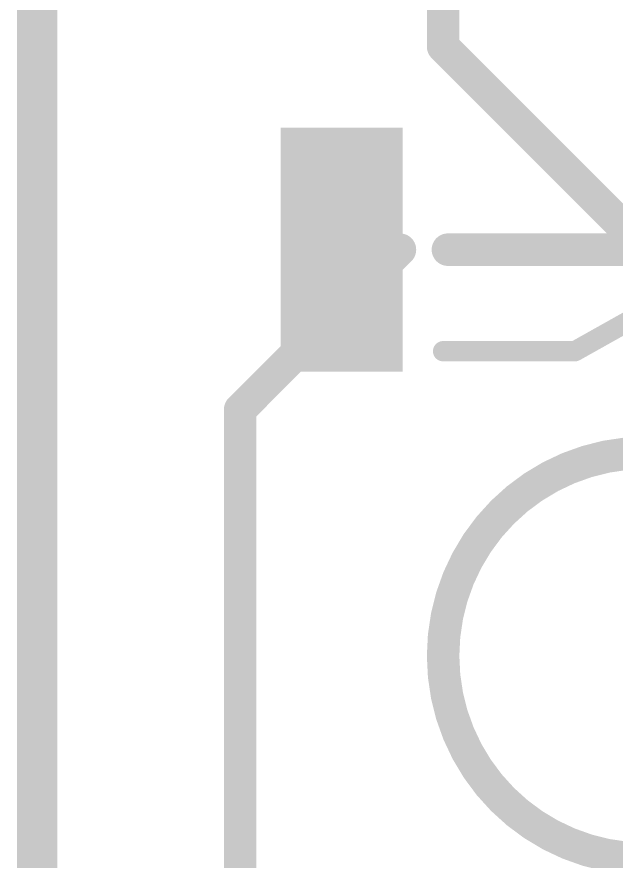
# Model space of a CAD drawing. Extents: x -3.8 to 20.4, y -11.4 to 31.9.
# Drawn here: x -0.13 to 3.62, y 20.31 to 25.59 of the extents above; entities that cross this region are included whole.
import ezdxf

# ---------------------------------------------------------------- set-up
doc = ezdxf.new("R2010")
doc.units = 0
for name, color, linetype in [('1', 12, 'CONTINUOUS'), ('16', 132, 'CONTINUOUS'), ('20', 53, 'CONTINUOUS'), ('21', 41, 'CONTINUOUS'), ('51', 53, 'CONTINUOUS')]:
    doc.layers.add(name, color=color, linetype=linetype)

# ---------------------------------------------------------------- blocks, each defined once
blk = doc.blocks.new('RECT')
blk.add_solid([(-0.5, -0.5), (0.5, -0.5), (-0.5, 0.5), (0.5, 0.5)])

msp = doc.modelspace()

# ---------------------------------------------------------------- linework, layer by layer
at = {"layer": '1', "const_width": 0.2032}
for points in [[(0, 0), (0, 31.75)], [(2.54, 25.4), (2.54, 26.02)], [(3.81, 24.13), (2.54, 25.4)]]:
    msp.add_lwpolyline(points, dxfattribs=at)
at = {"layer": '1', "const_width": 0.1016}
for points in [[(2.5759, 25.4359, 1), (2.5041, 25.3641)], [(2.4892, 25.4, 1), (2.5908, 25.4)]]:
    msp.add_lwpolyline(points, format="xyb", dxfattribs=at)
at = {"layer": '16', "const_width": 0.2032}
msp.add_lwpolyline([(0, 0), (0, 31.75)], dxfattribs=at)
at = {"layer": '20', "const_width": 0.254}
msp.add_lwpolyline([(0, 31.75), (0, 0)], dxfattribs=at)
at = {"layer": '21', "const_width": 0.2032}
for points in [[(2.57, 24.13), (5.05, 24.13)], [(1.27, 20.05), (1.27, 23.13)]]:
    msp.add_lwpolyline(points, dxfattribs=at)
at = {"layer": '21'}
for points, const_width in [([(2.57, 24.1808, 1), (2.57, 24.0792)], 0.1016), ([(1.3208, 23.13, 1), (1.2192, 23.13)], 0.1016), ([(3.81, 20.32, 1), (3.81, 22.86, 1), (3.81, 20.32)], 0.2032)]:
    msp.add_lwpolyline(points, format="xyb", dxfattribs=dict(at, const_width=const_width))
at = {"layer": '51'}
for points, const_width in [([(1.27, 23.13), (2.27, 24.13)], 0.2032), ([(3.365, 23.495), (3.82, 23.75)], 0.127), ([(2.54, 23.495), (3.365, 23.495)], 0.127)]:
    msp.add_lwpolyline(points, dxfattribs=dict(at, const_width=const_width))
for points, const_width in [([(2.3059, 24.0941, 1), (2.2341, 24.1659)], 0.1016), ([(2.54, 23.5267, 1), (2.54, 23.4633)], 0.0635), ([(3.3495, 23.5227, 1), (3.3805, 23.4673)], 0.0635), ([(3.365, 23.4633, 1), (3.365, 23.5267)], 0.0635), ([(1.2341, 23.1659, 1), (1.3059, 23.0941)], 0.1016)]:
    msp.add_lwpolyline(points, format="xyb", dxfattribs=dict(at, const_width=const_width))

# ---------------------------------------------------------------- block references
at = {"layer": '1', "xscale": 0.762, "yscale": 1.524, "rotation": 180}
msp.add_blockref('RECT', (1.905, 24.13), dxfattribs=at)

doc.saveas('drawing.dxf')
